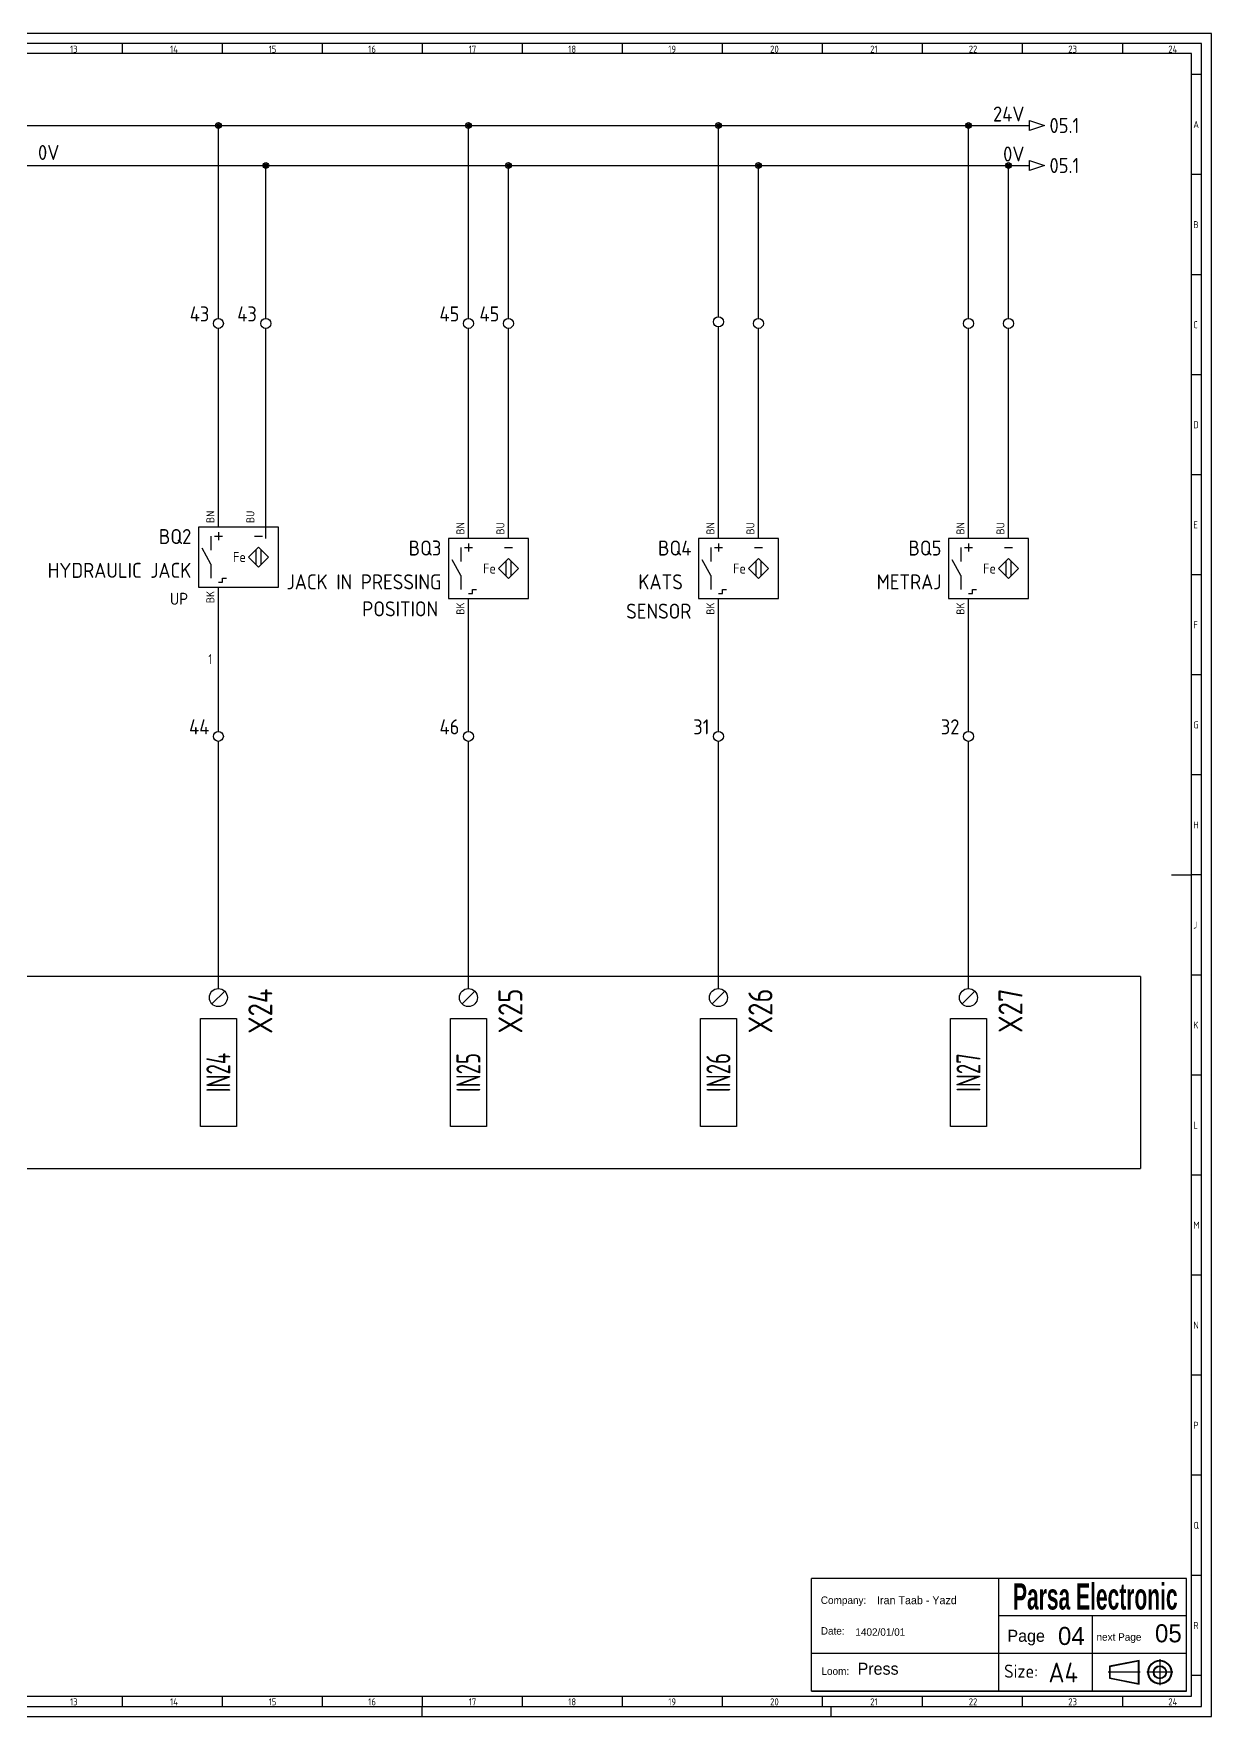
# Model space of a CAD drawing. Header units: millimetres. Extents: x 0 to 1189, y 5 to 846.
# Drawn here: x 600 to 1189, y 5 to 846 of the extents above; entities that cross this region are included whole.
import ezdxf
from ezdxf.enums import TextEntityAlignment as Align

# ---------------------------------------------------------------- set-up
doc = ezdxf.new("R2010")
doc.units = ezdxf.units.MM
doc.header["$LTSCALE"] = 12
for name, color, linetype in [('035', 5, 'Continuous'), ('07', 7, 'Continuous'), ('DESC', 1, 'Continuous'), ('MISC', 2, 'Continuous'), ('RED_2.5mm^2', 1, 'Continuous'), ('SYMS', 7, 'Continuous'), ('TAGS', 51, 'Continuous'), ('TERMS', 4, 'Continuous'), ('WIRENO', 70, 'Continuous'), ('WIREREF', 61, 'Continuous'), ('XREF', 7, 'Continuous')]:
    doc.layers.add(name, color=color, linetype=linetype)
doc.styles.add('AA', font='', dxfattribs={"height": 1})
doc.styles.add('ACISOTS', font='isocp.shx')
doc.styles.add('ISO Proportional', font='isocp.shx')
doc.styles.add('RAAD', font='swisscb.ttf', dxfattribs={"width": 0.7})
doc.styles.add('WD_IEC', font='ISOCP2.shx', dxfattribs={"width": 0.9, "height": 4})
doc.styles.get('AA').set_extended_font_data('Zar')

# ---------------------------------------------------------------- blocks, each defined once
blk = doc.blocks.new('IEC_border_a0')
at = {"layer": '035', "color": 0}
for p, q in [((1189, 841), (0, 841)), ((644.5, 836), (644.5, 831)), ((694.5, 836), (694.5, 831)), ((744.5, 836), (744.5, 831)), ((794.5, 836), (794.5, 831)), ((844.5, 836), (844.5, 831)), ((894.5, 836), (894.5, 831)), ((944.5, 836), (944.5, 831)), ((994.5, 836), (994.5, 831)), ((1044.5, 836), (1044.5, 831)), ((1094.5, 836), (1094.5, 831)), ((1144.5, 836), (1144.5, 831)), ((1189, 0), (1189, 841)), ((1183.97, 820.54), (1178.98, 820.54)), ((1183.97, 770.54), (1178.98, 770.54)), ((1183.97, 720.54), (1178.98, 720.54)), ((1183.97, 670.54), (1178.98, 670.54)), ((1183.97, 620.54), (1178.98, 620.54)), ((1183.98, 570.5), (1179, 570.5)), ((1183.98, 520.5), (1178.98, 520.5)), ((1183.98, 470.5), (1179, 470.5)), ((1183.98, 420.5), (1179, 420.5)), ((1183.98, 420.5), (1179, 420.5)), ((1183.98, 370.5), (1179, 370.5)), ((1183.98, 320.5), (1179, 320.5)), ((1184, 270.46), (1179.02, 270.46)), ((1184, 270.46), (1179.02, 270.46)), ((1184, 220.46), (1179.02, 220.46)), ((1184, 170.46), (1179.02, 170.46)), ((1184, 120.46), (1179.02, 120.46)), ((1184, 70.46), (1179.02, 70.46)), ((1184.02, 20.42), (1179.03, 20.42)), ((644.5, 10), (644.5, 5)), ((694.5, 10), (694.5, 5)), ((744.5, 10), (744.5, 5)), ((744.5, 10), (744.5, 5)), ((794.5, 10), (794.5, 5)), ((844.5, 10), (844.5, 5)), ((894.5, 10), (894.5, 5)), ((944.5, 10), (944.5, 5)), ((994.5, 10), (994.5, 5)), ((1044.5, 10), (1044.5, 5)), ((1094.5, 10), (1094.5, 5)), ((1144.5, 10), (1144.5, 5)), ((0, 0), (1189, 0)), ((794.5, 0), (794.5, 5)), ((999, 0), (999, 5))]:
    blk.add_line(p, q, dxfattribs=at)
blk.add_lwpolyline([(10, 10), (1179, 10), (1179, 831), (10, 831)], close=True, dxfattribs=at)
at = {"layer": '07', "color": 0}
blk.add_line((1169, 420.5), (1179, 420.5), dxfattribs=at)
blk.add_lwpolyline([(5, 5), (1184, 5), (1184, 836), (5, 836)], close=True, dxfattribs=at)
at = {"layer": '035', "color": 0, "style": 'ISO Proportional'}
for s, p in [('13', (618.42, 831.5)), ('14', (668.46, 831.5)), ('15', (717.72, 831.5)), ('16', (767.49, 831.5)), ('17', (817.72, 831.5)), ('18', (867.49, 831.5)), ('19', (917.49, 831.5)), ('20', (968.42, 831.5)), ('21', (1018.46, 831.5)), ('22', (1067.72, 831.5)), ('23', (1117.49, 831.5)), ('24', (1167.49, 831.5)), ('A', (1179.98, 793.79)), ('B', (1179.98, 743.79)), ('C', (1179.98, 693.79)), ('D', (1179.98, 643.79)), ('E', (1180, 593.75)), ('F', (1180, 543.75)), ('G', (1180, 493.75)), ('H', (1180, 443.75)), ('J', (1180, 393.75)), ('K', (1180, 343.75)), ('L', (1180.02, 293.72)), ('M', (1180.02, 243.72)), ('N', (1180.02, 193.72)), ('P', (1180.02, 143.72)), ('Q', (1180.02, 93.72)), ('R', (1180.03, 43.68)), ('13', (618.42, 5.5)), ('14', (668.46, 5.5)), ('15', (717.72, 5.5)), ('16', (767.49, 5.5)), ('17', (817.72, 5.5)), ('18', (867.49, 5.5)), ('19', (917.49, 5.5)), ('20', (968.42, 5.5)), ('21', (1018.46, 5.5)), ('22', (1067.72, 5.5)), ('23', (1117.49, 5.5)), ('24', (1167.49, 5.5))]:
    blk.add_text(s, height=3.5, dxfattribs=at).set_placement(p)
blk = doc.blocks.new('PLCIO_F85')
blk.add_line((1036, 48), (1036, -48))
at = {"layer": 'SYMS'}
for p, q in [((-48, 48), (-48, -48)), ((1036, 48), (-48, 48)), ((-3.18, 34.32), (3.18, 40.68)), ((71.82, 34.32), (78.18, 40.68)), ((196.82, 34.32), (203.18, 40.68)), ((321.82, 34.32), (328.18, 40.68)), ((446.82, 34.32), (453.18, 40.68)), ((571.82, 34.32), (578.18, 40.68)), ((696.82, 34.32), (703.18, 40.68)), ((821.82, 34.32), (828.18, 40.68)), ((946.82, 34.32), (953.18, 40.68)), ((-9, -27), (-9, 27)), ((-9, 27), (9, 27)), ((9, 27), (9, -27)), ((66, -27), (66, 27)), ((66, 27), (84, 27)), ((84, 27), (84, -27)), ((191, -27), (191, 27)), ((191, 27), (209, 27)), ((209, 27), (209, -27)), ((316, -27), (316, 27)), ((316, 27), (334, 27)), ((334, 27), (334, -27)), ((441, -27), (441, 27)), ((441, 27), (459, 27)), ((459, 27), (459, -27)), ((566, -27), (566, 27)), ((566, 27), (584, 27)), ((584, 27), (584, -27)), ((691, -27), (691, 27)), ((691, 27), (709, 27)), ((709, 27), (709, -27)), ((816, -27), (816, 27)), ((816, 27), (834, 27)), ((834, 27), (834, -27)), ((941, -27), (941, 27)), ((941, 27), (959, 27)), ((959, 27), (959, -27)), ((9, -27), (-9, -27)), ((84, -27), (66, -27)), ((209, -27), (191, -27)), ((334, -27), (316, -27)), ((459, -27), (441, -27)), ((584, -27), (566, -27)), ((709, -27), (691, -27)), ((834, -27), (816, -27)), ((959, -27), (941, -27)), ((-48, -48), (1036, -48))]:
    blk.add_line(p, q, dxfattribs=at)
for centre in [(0, 37.5), (75, 37.5), (200, 37.5), (325, 37.5), (450, 37.5), (575, 37.5), (700, 37.5), (825, 37.5), (950, 37.5)]:
    blk.add_circle(centre, 4.5, dxfattribs=at)
at = {"layer": 'SYMS', "style": 'WD_IEC', "width": 0.9}
for tag, p in [('TERMDESC02', (81.25, 60)), ('TERMDESC03', (206.25, 60)), ('TERMDESC04', (331.25, 60)), ('TERMDESC05', (456.25, 60)), ('TERMDESC06', (581.25, 60)), ('TERMDESC08', (831.25, 60)), ('TERMDESC09', (956.25, 60)), ('TERMDESC01', (6.25, 60)), ('TERMDESC07', (706.25, 60))]:
    blk.add_attdef(tag, text='', height=12, rotation=90, dxfattribs=at).set_placement(p, align=Align.TOP_LEFT)
at = {"layer": 'SYMS', "style": 'WD_IEC', "width": 0.9, "flags": 1}
for tag, p in [('X2TERM01', (0, 42)), ('X2TERM02', (75, 42)), ('X2TERM03', (200, 42)), ('X2TERM04', (325, 42)), ('X2TERM05', (450, 42)), ('X2TERM06', (575, 42)), ('X2TERM07', (700, 42)), ('X2TERM08', (825, 42)), ('X2TERM09', (950, 42))]:
    blk.add_attdef(tag, text='', height=1.92, rotation=90, dxfattribs=at).set_placement(p, align=Align.RIGHT)
at = {"layer": 'SYMS', "style": 'WD_IEC', "width": 0.9}
for tag, p in [('TERM01', (15, 42)), ('TERM02', (90, 42)), ('TERM03', (215, 42)), ('TERM04', (340, 42)), ('TERM05', (465, 42)), ('TERM06', (590, 42)), ('TERM07', (715, 42)), ('TERM08', (840, 42)), ('TERM09', (965, 42))]:
    blk.add_attdef(tag, text='', height=12, rotation=90, dxfattribs=at).set_placement(p, align=Align.TOP_RIGHT)
at = {"layer": 'SYMS', "style": 'WD_IEC'}
for tag, width, p in [('LINE1', 0.9, (-87, 0)), ('LINE2', 0.9, (-69, 0)), ('DESC', 0.9, (-50.84, 0)), ('INST', 0.8, (-159, 0)), ('LOC', 0.8, (-141, 0)), ('MFG', 0.8, (-123, 0)), ('CAT', 0.8, (-105, 0)), ('TAG', 0.9, (-30.87, 0))]:
    blk.add_attdef(tag, text='', height=15, rotation=90, dxfattribs=dict(at, width=width)).set_placement(p, align=Align.CENTER)
at = {"layer": 'SYMS', "style": 'WD_IEC', "width": 0.7}
for tag, p in [('TAGA02', (75, 0)), ('TAGA03', (200, 0)), ('TAGA04', (325, 0)), ('TAGA05', (450, 0)), ('TAGA06', (575, 0)), ('TAGA07', (700, 0)), ('TAGA08', (825, 0)), ('TAGA09', (950, 0)), ('TAGA01', (0, 0))]:
    blk.add_attdef(tag, text='', height=12, rotation=90, dxfattribs=at).set_placement(p, align=Align.MIDDLE_CENTER)
at = {"layer": 'SYMS', "linetype": 'Continuous', "style": 'WD_IEC', "width": 0.9, "flags": 9}
blk.add_attdef('ASSYCODE', text='', height=1.92, rotation=90, dxfattribs=at).set_placement((-102.85, -22.08), align=Align.CENTER)
at = {"layer": 'SYMS', "style": 'WD_IEC', "width": 0.9}
for tag, p in [('DESCA01', (-9, -111)), ('DESCB01', (9, -111)), ('DESCC01', (27, -111)), ('DESCD01', (45, -111)), ('DESCE01', (63, -111)), ('DESCA02', (66, -111)), ('DESCB02', (84, -111)), ('DESCC02', (102, -111)), ('DESCD02', (120, -111)), ('DESCE02', (138, -111)), ('DESCA03', (191, -111)), ('DESCB03', (209, -111)), ('DESCC03', (227, -111)), ('DESCD03', (245, -111)), ('DESCE03', (263, -111)), ('DESCA04', (316, -111)), ('DESCB04', (334, -111)), ('DESCC04', (352, -111)), ('DESCD04', (370, -111)), ('DESCE04', (388, -111)), ('DESCA05', (441, -111)), ('DESCB05', (459, -111)), ('DESCC05', (477, -111)), ('DESCD05', (495, -111)), ('DESCE05', (513, -111)), ('DESCA06', (566, -111)), ('DESCB06', (584, -111)), ('DESCC06', (602, -111)), ('DESCD06', (620, -111)), ('DESCE06', (638, -111)), ('DESCA07', (691, -111)), ('DESCB07', (709, -111)), ('DESCC07', (727, -111)), ('DESCD07', (745, -111)), ('DESCE07', (763, -111)), ('DESCA08', (816, -111)), ('DESCB08', (834, -111)), ('DESCC08', (852, -111)), ('DESCD08', (870, -111)), ('DESCE08', (888, -111)), ('DESCA09', (941, -111)), ('DESCB09', (959, -111)), ('DESCC09', (977, -111)), ('DESCD09', (995, -111)), ('DESCE09', (1013, -111))]:
    blk.add_attdef(tag, text='', height=15, rotation=90, dxfattribs=at).set_placement(p, align=Align.RIGHT)
blk = doc.blocks.new('WDDOT')
for radius in [0.72, 0.449, 0.223]:
    blk.add_circle((0, 0), radius)
blk = doc.blocks.new('VPX11IN3')
for p, q in [((-1.875, 5.25), (-1.875, 1.75)), ((-1, 5.25), (1, 5.25)), ((0, 6.25), (0, 4.25)), ((9, 5.25), (11, 5.25)), ((-1.875, -1.75), (-4.0625, 2.1875)), ((9.375, 1.875), (9.375, -1.875)), ((10.625, 1.875), (10.625, -1.875)), ((-1.875, -1.75), (-1.875, -5.25)), ((0, -6.25), (1, -6.25)), ((1, -6.25), (1, -5.25)), ((1, -5.25), (2, -5.25))]:
    blk.add_line(p, q)
for points in [[(-5, -7.5), (15, -7.5), (15, 7.5), (-5, 7.5)], [(10, 2.5), (12.5, 0), (10, -2.5), (7.5, 0)]]:
    blk.add_lwpolyline(points, close=True)
at = {"style": 'WD_IEC'}
blk.add_text('Fe', height=2.5, dxfattribs=at).set_placement((6.875, 0), align=Align.MIDDLE_RIGHT)
for tag, p in [('INST', (-6.75, 10.25)), ('LOC', (-6.75, 6.75)), ('TAG1', (-6.75, 3.25)), ('DESC1', (-6.75, -5.2)), ('DESC2', (-6.75, -8.7)), ('DESC3', (-6.75, -12.2)), ('WDTAGALT', (-6.25, -15.125))]:
    blk.add_attdef(tag, text='', height=2.5, dxfattribs=at).set_placement(p, align=Align.RIGHT)
for tag, p in [('TERM02', (-1, 8.5)), ('TERM03', (9, 8.5))]:
    blk.add_attdef(tag, p, '', height=2, rotation=90, dxfattribs=at)
at = {"style": 'WD_IEC', "flags": 1}
for tag, p, height in [('X2TERM02', (0, 7.5), 0.32), ('X2TERM03', (10, 7.5), 0.32), ('MFG', (17.75, 6.5), 1.5), ('CAT', (17.75, 4), 1.5), ('ASSYCODE', (16, -4), 1), ('X8TERM01', (0, -7.5), 0.32), ('FAMILY', (16, -5.5), 1), ('CATDESC', (16, -7), 1)]:
    blk.add_attdef(tag, p, '', height=height, dxfattribs=at)
at = {"lineweight": 15, "style": 'WD_IEC'}
blk.add_attdef('XREF', text='', height=2.5, dxfattribs=at).set_placement((-6.75, -1.35), align=Align.RIGHT)
at = {"style": 'WD_IEC'}
blk.add_attdef('TERM01', text='', height=2, rotation=90, dxfattribs=at).set_placement((-1, -8.5), align=Align.RIGHT)
blk = doc.blocks.new('WD_WNH')
at = {"linetype": 'Continuous', "style": 'WD_IEC', "width": 0.8}
blk.add_attdef('WIRENO', text='', height=2.5, dxfattribs=at).set_placement((0, 0.75), align=Align.CENTER)
at = {"style": 'WD_IEC', "flags": 1}
for tag, p in [('W08USER', (0, 0.375)), ('W04USER', (0, 0.875)), ('W05USER', (0, 0.75)), ('W09USER', (0, 0.25)), ('W03USER', (0, 1)), ('W06USER', (0, 0.625)), ('W07USER', (0, 0.5)), ('W02USER', (0, 1.125)), ('W01USER', (0, 1.25)), ('W10USER', (0, 0.125))]:
    blk.add_attdef(tag, text='', height=0.08, dxfattribs=at).set_placement(p, align=Align.CENTER)
blk = doc.blocks.new('HA1S1')
blk.add_lwpolyline([(0, 1.25), (3.75, 0), (0, -1.25)], close=True)
at = {"style": 'WD_IEC'}
for tag, height, flags, p in [('WIRENO', 2.5, 8, (-1.25, 1)), ('SIGCODE', 1, 1, (5, 1.8))]:
    blk.add_attdef(tag, text='', height=height, dxfattribs=dict(at, flags=flags)).set_placement(p, align=Align.RIGHT)
at = {"style": 'WD_IEC', "flags": 1}
blk.add_attdef('X4TERM01', (0, 0), '', height=0.32, dxfattribs=at)
at = {"style": 'WD_IEC'}
blk.add_attdef('XREF', text='', height=2.5, dxfattribs=at).set_placement((5, 0), align=Align.MIDDLE_LEFT)
blk.add_attdef('DESC1', text='', height=2.5, dxfattribs=at).set_placement((-1.25, -1), align=Align.TOP_RIGHT)
blk = doc.blocks.new('WD_WNV')
at = {"linetype": 'Continuous', "style": 'WD_IEC', "width": 0.8}
blk.add_attdef('WIRENO', text='', height=2.5, dxfattribs=at).set_placement((-1.6, 0), align=Align.MIDDLE_RIGHT)
at = {"style": 'WD_IEC', "flags": 1}
for tag, p in [('W08USER', (-1, 0.375)), ('W04USER', (-1, 0.875)), ('W05USER', (-1, 0.75)), ('W09USER', (-1, 0.25)), ('W03USER', (-1, 1)), ('W06USER', (-1, 0.625)), ('W07USER', (-1, 0.5)), ('W02USER', (-1, 1.125)), ('W01USER', (-1, 1.25)), ('W10USER', (-1, 0.125))]:
    blk.add_attdef(tag, text='', height=0.08, dxfattribs=at).set_placement(p, align=Align.CENTER)
blk = doc.blocks.new('VT0002')
blk.add_circle((0, 0), 1.25)
at = {"style": 'WD_IEC'}
for tag, p in [('INST', (-2.25, 6.5)), ('LOC', (-2.25, 3.5)), ('DESC1', (-2.25, -6.25)), ('DESC2', (-2.25, -9.25)), ('DESC3', (-2.25, -12.25))]:
    blk.add_attdef(tag, text='', height=2.5, dxfattribs=at).set_placement(p, align=Align.RIGHT)
at = {"style": 'WD_IEC', "flags": 1}
for tag, p, height in [('ASSYCODE', (2.75, 10.75), 1), ('CATDESC', (2.75, 9.25), 1), ('MFG', (2.75, 7.25), 1.5), ('CAT', (2.75, 4.75), 1.5), ('X4PIN01', (-1.25, 1), 0.25), ('X4TERM01', (-1.25, 0), 0.25), ('X4TERMDESC01', (-1.25, 0.5), 0.4), ('STRIPSEQ', (0, 0), 0.025), ('X2PIN01', (0, 2.25), 0.25), ('X2TERM01', (0, 1.25), 0.25), ('X8PIN01', (0, -0.25), 0.25), ('X2TERMDESC01', (0, 1.75), 0.4), ('X1PIN01', (1.25, 1), 0.25), ('X1TERM01', (1.25, 0), 0.25), ('X1TERMDESC01', (1.25, 0.5), 0.4), ('LINKTERM', (0, -0.04), 0.025), ('X8TERM01', (0, -1.25), 0.25), ('X8TERMDESC01', (0, -0.75), 0.4)]:
    blk.add_attdef(tag, p, '', height=height, dxfattribs=at)
at = {"style": 'WD_IEC', "flags": 8}
for tag, height, p in [('TAGSTRIP', 2.5, (-2.25, 0.5)), ('TERM01', 2, (-2.25, -3.25))]:
    blk.add_attdef(tag, text='', height=height, dxfattribs=at).set_placement(p, align=Align.RIGHT)

msp = doc.modelspace()

# ---------------------------------------------------------------- linework, layer by layer
for p, q in [((1176.5, 73.83), (989.04, 73.83)), ((989.04, 17.6), (989.04, 73.83)), ((1082.77, 17.6), (1082.77, 73.83)), ((1176.5, 17.6), (1176.5, 73.83)), ((1176.5, 55.09), (1082.77, 55.09)), ((1129.63, 36.34), (1129.63, 55.09)), ((1176.5, 36.34), (989.04, 36.34)), ((1129.63, 17.6), (1129.63, 36.34)), ((1153.43, 26.97), (1137.41, 26.97)), ((1152.84, 32.91), (1138, 29.94)), ((1138, 29.94), (1138, 24)), ((1152.54, 32.54), (1138.3, 29.69)), ((1138.3, 29.69), (1138.3, 24.24)), ((1152.54, 21.4), (1152.54, 32.54)), ((1152.84, 21.03), (1152.84, 32.91)), ((1169.78, 26.97), (1156.73, 26.97)), ((1163.26, 33.5), (1163.26, 20.44)), ((989.04, 17.63), (1176.5, 17.63)), ((989.04, 17.6), (1176.5, 17.6)), ((1138, 24), (1152.84, 21.03)), ((1138.3, 24.24), (1152.54, 21.4))]:
    msp.add_line(p, q)
for radius in [5.94, 5.64, 3.26, 2.97]:
    msp.add_circle((1163.26, 26.97), radius)
at = {"layer": 'RED_2.5mm^2', "color": 0}
for p, q in [((49.86, 800.03), (1098.08, 800.03)), ((692.58, 703.61), (692.58, 800.03)), ((817.58, 703.61), (817.58, 800.03)), ((942.58, 704.39), (942.58, 800.03)), ((1067.58, 703.61), (1067.58, 800.03)), ((50.53, 780.03), (1098.08, 780.03)), ((716.33, 703.61), (716.33, 780.03)), ((837.58, 703.61), (837.58, 780.03)), ((962.58, 703.61), (962.58, 780.03)), ((1087.58, 703.61), (1087.58, 780.03)), ((692.58, 599.35), (692.58, 698.61)), ((716.33, 593.6), (716.33, 698.61)), ((817.58, 593.6), (817.58, 698.61)), ((837.58, 593.6), (837.58, 698.61)), ((942.58, 593.6), (942.58, 699.39)), ((962.58, 593.6), (962.58, 698.61)), ((1067.58, 593.6), (1067.58, 698.61)), ((1087.58, 593.6), (1087.58, 698.61)), ((692.58, 497.23), (692.58, 569.35)), ((817.58, 497.23), (817.58, 563.6)), ((942.58, 497.23), (942.58, 563.6)), ((1067.58, 497.23), (1067.58, 563.6)), ((692.58, 368.68), (692.58, 492.23)), ((817.58, 368.68), (817.58, 492.23)), ((942.58, 368.68), (942.58, 492.23)), ((1067.58, 368.68), (1067.58, 492.23))]:
    msp.add_line(p, q, dxfattribs=at)

# ---------------------------------------------------------------- block references
msp.add_blockref('IEC_border_a0', (0, 4.94))
at = {"layer": 'SYMS'}
ref = msp.add_blockref('HA1S1', (1098.08, 800.03), dxfattribs=dict(at, xscale=2, yscale=2, zscale=2))
ref.add_attrib('XREF', '05.1', dxfattribs={"layer": 'XREF', "height": 7.5, "style": 'WD_IEC'}).set_placement((1108.08, 800.03), align=Align.MIDDLE_LEFT)
ref.add_attrib('WIRENO', '24V', dxfattribs={"layer": 'WIREREF', "height": 7.5, "style": 'WD_IEC', "flags": 8}).set_placement((1095.58, 802.03), align=Align.RIGHT)
at = {"layer": 'SYMS', "xscale": 2, "yscale": 2, "zscale": 2}
for p in [(692.58, 800.03), (817.58, 800.03), (942.58, 800.03), (1067.58, 800.03), (716.33, 780.03), (837.58, 780.03), (962.58, 780.03), (1087.58, 780.03)]:
    msp.add_blockref('WDDOT', p, dxfattribs=at)
at = {"layer": 'SYMS'}
ref = msp.add_blockref('HA1S1', (1098.08, 780.03), dxfattribs=dict(at, xscale=2, yscale=2, zscale=2))
ref.add_attrib('XREF', '05.1', dxfattribs={"layer": 'XREF', "height": 7.5, "style": 'WD_IEC'}).set_placement((1108.08, 780.03), align=Align.MIDDLE_LEFT)
ref.add_attrib('WIRENO', '0V', dxfattribs={"layer": 'WIREREF', "height": 7.5, "style": 'WD_IEC', "flags": 8}).set_placement((1095.58, 782.03), align=Align.RIGHT)
at = {"layer": 'SYMS', "color": 0}
ref = msp.add_blockref('VT0002', (692.58, 701.11), dxfattribs=dict(at, xscale=2, yscale=2, zscale=2))
ref.add_attrib('TAGSTRIP', '43', dxfattribs={"layer": 'TAGS', "height": 7.5, "style": 'WD_IEC', "flags": 8}).set_placement((688.08, 702.11), align=Align.RIGHT)
ref = msp.add_blockref('VT0002', (716.33, 701.11), dxfattribs=dict(at, xscale=2, yscale=2, zscale=2))
ref.add_attrib('TAGSTRIP', '43', dxfattribs={"layer": 'TAGS', "height": 7.5, "style": 'WD_IEC', "flags": 8}).set_placement((711.83, 702.11), align=Align.RIGHT)
ref = msp.add_blockref('VT0002', (817.58, 701.11), dxfattribs=dict(at, xscale=2, yscale=2, zscale=2))
ref.add_attrib('TAGSTRIP', '45', dxfattribs={"layer": 'TAGS', "height": 7.5, "style": 'WD_IEC', "flags": 8}).set_placement((813.08, 702.11), align=Align.RIGHT)
ref = msp.add_blockref('VT0002', (837.58, 701.11), dxfattribs=dict(at, xscale=2, yscale=2, zscale=2))
ref.add_attrib('TAGSTRIP', '45', dxfattribs={"layer": 'TAGS', "height": 7.5, "style": 'WD_IEC', "flags": 8}).set_placement((833.08, 702.11), align=Align.RIGHT)
at = {"layer": 'SYMS', "color": 0, "xscale": 2, "yscale": 2, "zscale": 2}
for p in [(942.58, 701.89), (962.58, 701.11), (1067.58, 701.11), (1087.58, 701.11)]:
    msp.add_blockref('VT0002', p, dxfattribs=at)
at = {"layer": 'SYMS', "color": 0}
ref = msp.add_blockref('VPX11IN3', (692.58, 584.35), dxfattribs=dict(at, xscale=2, yscale=2, zscale=2))
ref.add_attrib('TERM03', 'BU', (710.58, 601.35), dxfattribs={"layer": 'TERMS', "height": 4, "rotation": 90, "style": 'WD_IEC'})
ref.add_attrib('TERM02', 'BN', (690.58, 601.35), dxfattribs={"layer": 'TERMS', "height": 4, "rotation": 90, "style": 'WD_IEC'})
ref.add_attrib('TERM01', 'BK', dxfattribs={"layer": 'TERMS', "height": 4, "rotation": 90, "style": 'WD_IEC'}).set_placement((690.58, 567.35), align=Align.RIGHT)
ref.add_attrib('DESC2', 'UP', dxfattribs={"layer": 'DESC', "height": 6, "style": 'WD_IEC'}).set_placement((677.45, 560.47), align=Align.RIGHT)
ref.add_attrib('DESC1', 'HYDRAULIC JACK', dxfattribs={"layer": 'DESC', "height": 7.5, "style": 'WD_IEC'}).set_placement((679.08, 573.95), align=Align.RIGHT)
ref.add_attrib('TAG1', 'BQ2', dxfattribs={"layer": 'TAGS', "height": 7.5, "style": 'WD_IEC'}).set_placement((679.08, 590.85), align=Align.RIGHT)
ref = msp.add_blockref('VPX11IN3', (817.58, 578.6), dxfattribs=dict(at, xscale=2, yscale=2, zscale=2))
ref.add_attrib('TERM03', 'BU', (835.58, 595.6), dxfattribs={"layer": 'TERMS', "height": 4, "rotation": 90, "style": 'WD_IEC'})
ref.add_attrib('TERM02', 'BN', (815.58, 595.6), dxfattribs={"layer": 'TERMS', "height": 4, "rotation": 90, "style": 'WD_IEC'})
ref.add_attrib('TERM01', 'BK', dxfattribs={"layer": 'TERMS', "height": 4, "rotation": 90, "style": 'WD_IEC'}).set_placement((815.58, 561.6), align=Align.RIGHT)
ref.add_attrib('DESC2', 'POSITION', dxfattribs={"layer": 'DESC', "height": 7.5, "style": 'WD_IEC'}).set_placement((802.45, 554.71), align=Align.RIGHT)
ref.add_attrib('DESC1', 'JACK IN PRESSING', dxfattribs={"layer": 'DESC', "height": 7.5, "style": 'WD_IEC'}).set_placement((804.08, 568.2), align=Align.RIGHT)
ref.add_attrib('TAG1', 'BQ3', dxfattribs={"layer": 'TAGS', "height": 7.5, "style": 'WD_IEC'}).set_placement((804.08, 585.1), align=Align.RIGHT)
at = {"layer": 'SYMS'}
ref = msp.add_blockref('VPX11IN3', (942.58, 578.6), dxfattribs=dict(at, xscale=2, yscale=2, zscale=2))
ref.add_attrib('TERM03', 'BU', (960.58, 595.6), dxfattribs={"layer": 'TERMS', "height": 4, "rotation": 90, "style": 'WD_IEC'})
ref.add_attrib('TERM02', 'BN', (940.58, 595.6), dxfattribs={"layer": 'TERMS', "height": 4, "rotation": 90, "style": 'WD_IEC'})
ref.add_attrib('TERM01', 'BK', dxfattribs={"layer": 'TERMS', "height": 4, "rotation": 90, "style": 'WD_IEC'}).set_placement((940.58, 561.6), align=Align.RIGHT)
ref.add_attrib('DESC2', 'SENSOR', dxfattribs={"layer": 'DESC', "height": 7.5, "style": 'WD_IEC'}).set_placement((929.08, 553.55), align=Align.RIGHT)
ref.add_attrib('DESC1', 'KATS ', dxfattribs={"layer": 'DESC', "height": 7.5, "style": 'WD_IEC'}).set_placement((929.08, 568.2), align=Align.RIGHT)
ref.add_attrib('TAG1', 'BQ4', dxfattribs={"layer": 'TAGS', "height": 7.5, "style": 'WD_IEC'}).set_placement((929.08, 585.1), align=Align.RIGHT)
at = {"layer": 'SYMS', "color": 0}
ref = msp.add_blockref('VPX11IN3', (1067.58, 578.6), dxfattribs=dict(at, xscale=2, yscale=2, zscale=2))
ref.add_attrib('TERM03', 'BU', (1085.58, 595.6), dxfattribs={"layer": 'TERMS', "height": 4, "rotation": 90, "style": 'WD_IEC'})
ref.add_attrib('TERM02', 'BN', (1065.58, 595.6), dxfattribs={"layer": 'TERMS', "height": 4, "rotation": 90, "style": 'WD_IEC'})
ref.add_attrib('TERM01', 'BK', dxfattribs={"layer": 'TERMS', "height": 4, "rotation": 90, "style": 'WD_IEC'}).set_placement((1065.58, 561.6), align=Align.RIGHT)
ref.add_attrib('DESC1', 'METRAJ', dxfattribs={"layer": 'DESC', "height": 7.5, "style": 'WD_IEC'}).set_placement((1054.08, 568.2), align=Align.RIGHT)
ref.add_attrib('TAG1', 'BQ5', dxfattribs={"layer": 'TAGS', "height": 7.5, "style": 'WD_IEC'}).set_placement((1054.08, 585.1), align=Align.RIGHT)
ref = msp.add_blockref('VT0002', (692.58, 494.73), dxfattribs=dict(at, xscale=2, yscale=2, zscale=2))
ref.add_attrib('TAGSTRIP', '44', dxfattribs={"layer": 'TAGS', "height": 7.5, "style": 'WD_IEC', "flags": 8}).set_placement((688.08, 495.73), align=Align.RIGHT)
ref = msp.add_blockref('VT0002', (817.58, 494.73), dxfattribs=dict(at, xscale=2, yscale=2, zscale=2))
ref.add_attrib('TAGSTRIP', '46', dxfattribs={"layer": 'TAGS', "height": 7.5, "style": 'WD_IEC', "flags": 8}).set_placement((813.08, 495.73), align=Align.RIGHT)
ref = msp.add_blockref('VT0002', (942.58, 494.73), dxfattribs=dict(at, xscale=2, yscale=2, zscale=2))
ref.add_attrib('TAGSTRIP', '31', dxfattribs={"layer": 'TAGS', "height": 7.5, "style": 'WD_IEC', "flags": 8}).set_placement((938.08, 495.73), align=Align.RIGHT)
ref = msp.add_blockref('VT0002', (1067.58, 494.73), dxfattribs=dict(at, xscale=2, yscale=2, zscale=2))
ref.add_attrib('TAGSTRIP', '32', dxfattribs={"layer": 'TAGS', "height": 7.5, "style": 'WD_IEC', "flags": 8}).set_placement((1063.08, 495.73), align=Align.RIGHT)
ref = msp.add_blockref('PLCIO_F85', (117.58, 326.68), dxfattribs=at)
ref.add_attrib('TERM01', 'S/S', dxfattribs={"layer": 'TERMS', "height": 12, "rotation": 90, "style": 'WD_IEC', "width": 0.9}).set_placement((132.58, 368.68), align=Align.TOP_RIGHT)
ref.add_attrib('TAGA01', 'S/S', dxfattribs={"layer": 'TAGS', "height": 12, "rotation": 90, "style": 'WD_IEC', "width": 0.7}).set_placement((117.58, 326.68), align=Align.MIDDLE_CENTER)
ref.add_attrib('TAG', 'INPUT', dxfattribs={"layer": 'TAGS', "height": 15, "rotation": 90, "style": 'WD_IEC', "width": 0.9}).set_placement((86.71, 326.68), align=Align.CENTER)
ref.add_attrib('CAT', 'DVP 16SP1', dxfattribs={"layer": 'MISC', "height": 15, "rotation": 90, "style": 'WD_IEC', "width": 0.8}).set_placement((63.42, 327.92), align=Align.CENTER)
ref.add_attrib('MFG', 'DELTA', dxfattribs={"layer": 'MISC', "height": 15, "rotation": 90, "style": 'WD_IEC', "width": 0.8}).set_placement((45.42, 327.92), align=Align.CENTER)
ref.add_attrib('TERM02', 'X20', dxfattribs={"layer": 'TERMS', "height": 12, "rotation": 90, "style": 'WD_IEC', "width": 0.9}).set_placement((207.58, 368.68), align=Align.TOP_RIGHT)
ref.add_attrib('TAGA02', 'IN20', dxfattribs={"layer": 'TAGS', "height": 12, "rotation": 90, "style": 'WD_IEC', "width": 0.7}).set_placement((192.58, 326.68), align=Align.MIDDLE_CENTER)
ref.add_attrib('TERM03', 'X21', dxfattribs={"layer": 'TERMS', "height": 12, "rotation": 90, "style": 'WD_IEC', "width": 0.9}).set_placement((332.58, 368.68), align=Align.TOP_RIGHT)
ref.add_attrib('TAGA03', 'IN21', dxfattribs={"layer": 'TAGS', "height": 12, "rotation": 90, "style": 'WD_IEC', "width": 0.7}).set_placement((317.58, 326.68), align=Align.MIDDLE_CENTER)
ref.add_attrib('TERM04', 'X22', dxfattribs={"layer": 'TERMS', "height": 12, "rotation": 90, "style": 'WD_IEC', "width": 0.9}).set_placement((457.58, 368.68), align=Align.TOP_RIGHT)
ref.add_attrib('TAGA04', 'IN22', dxfattribs={"layer": 'TAGS', "height": 12, "rotation": 90, "style": 'WD_IEC', "width": 0.7}).set_placement((442.58, 326.68), align=Align.MIDDLE_CENTER)
ref.add_attrib('TERM05', 'X23', dxfattribs={"layer": 'TERMS', "height": 12, "rotation": 90, "style": 'WD_IEC', "width": 0.9}).set_placement((582.58, 368.68), align=Align.TOP_RIGHT)
ref.add_attrib('TAGA05', 'IN23', dxfattribs={"layer": 'TAGS', "height": 12, "rotation": 90, "style": 'WD_IEC', "width": 0.7}).set_placement((567.58, 326.68), align=Align.MIDDLE_CENTER)
ref.add_attrib('TERM06', 'X24', dxfattribs={"layer": 'TERMS', "height": 12, "rotation": 90, "style": 'WD_IEC', "width": 0.9}).set_placement((707.58, 368.68), align=Align.TOP_RIGHT)
ref.add_attrib('TAGA06', 'IN24', dxfattribs={"layer": 'TAGS', "height": 12, "rotation": 90, "style": 'WD_IEC', "width": 0.7}).set_placement((692.58, 326.68), align=Align.MIDDLE_CENTER)
ref.add_attrib('TERM07', 'X25', dxfattribs={"layer": 'TERMS', "height": 12, "rotation": 90, "style": 'WD_IEC', "width": 0.9}).set_placement((832.58, 368.68), align=Align.TOP_RIGHT)
ref.add_attrib('TAGA07', 'IN25', dxfattribs={"layer": 'TAGS', "height": 12, "rotation": 90, "style": 'WD_IEC', "width": 0.7}).set_placement((817.58, 326.68), align=Align.MIDDLE_CENTER)
ref.add_attrib('TERM08', 'X26', dxfattribs={"layer": 'TERMS', "height": 12, "rotation": 90, "style": 'WD_IEC', "width": 0.9}).set_placement((957.58, 368.68), align=Align.TOP_RIGHT)
ref.add_attrib('TAGA08', 'IN26', dxfattribs={"layer": 'TAGS', "height": 12, "rotation": 90, "style": 'WD_IEC', "width": 0.7}).set_placement((942.58, 326.68), align=Align.MIDDLE_CENTER)
ref.add_attrib('TERM09', 'X27', dxfattribs={"layer": 'TERMS', "height": 12, "rotation": 90, "style": 'WD_IEC', "width": 0.9}).set_placement((1082.58, 368.68), align=Align.TOP_RIGHT)
ref.add_attrib('TAGA09', 'IN27', dxfattribs={"layer": 'TAGS', "height": 12, "rotation": 90, "style": 'WD_IEC', "width": 0.7}).set_placement((1067.58, 326.68), align=Align.MIDDLE_CENTER)
at = {"layer": 'WIRENO'}
ref = msp.add_blockref('WD_WNH', (604.44, 773.7), dxfattribs=dict(at, xscale=2, yscale=2, zscale=2))
ref.add_attrib('WIRENO', '0V', dxfattribs={"linetype": 'Continuous', "height": 7.5, "style": 'WD_IEC'}).set_placement((607.76, 782.79), align=Align.CENTER)
ref = msp.add_blockref('WD_WNV', (692.58, 533.29), dxfattribs=dict(at, xscale=2, yscale=2, zscale=2))
ref.add_attrib('WIRENO', '1', dxfattribs={"linetype": 'Continuous', "height": 5, "style": 'WD_IEC', "width": 0.8}).set_placement((689.38, 533.29), align=Align.MIDDLE_RIGHT)

# ---------------------------------------------------------------- texts
at = {"color": 30, "style": 'RAAD', "width": 0.7}
msp.add_text('Parsa Electronic ', height=13.0966, dxfattribs=at).set_placement((1089.84, 58.31))
at = {"color": 7, "ltscale": 0.5, "style": 'AA'}
for s, height, p in [('Company:', 3.728, (993.76, 61.13)), ('Iran Taab - Yazd', 4, (1021.89, 60.99)), ('05', 9, (1160.82, 41.94)), ('Date:', 3.728, (993.76, 45.79)), ('1402/01/01', 3.728, (1011.04, 45.2)), ('Page', 6, (1087.05, 42.2)), ('04', 9, (1112.34, 40.62)), ('next Page ', 3.728, (1131.58, 42.72)), ('Loom:', 3.728, (994.08, 25.66)), ('Press', 6, (1012.14, 25.74))]:
    msp.add_text(s, height=height, dxfattribs=at).set_placement(p)
at = {"style": 'ACISOTS'}
for s, height, p in [('Size:', 6.633, (1085.42, 24.19)), ('A4', 9.949, (1107.57, 21.9))]:
    msp.add_text(s, height=height, dxfattribs=at).set_placement(p)

doc.saveas('drawing.dxf')
